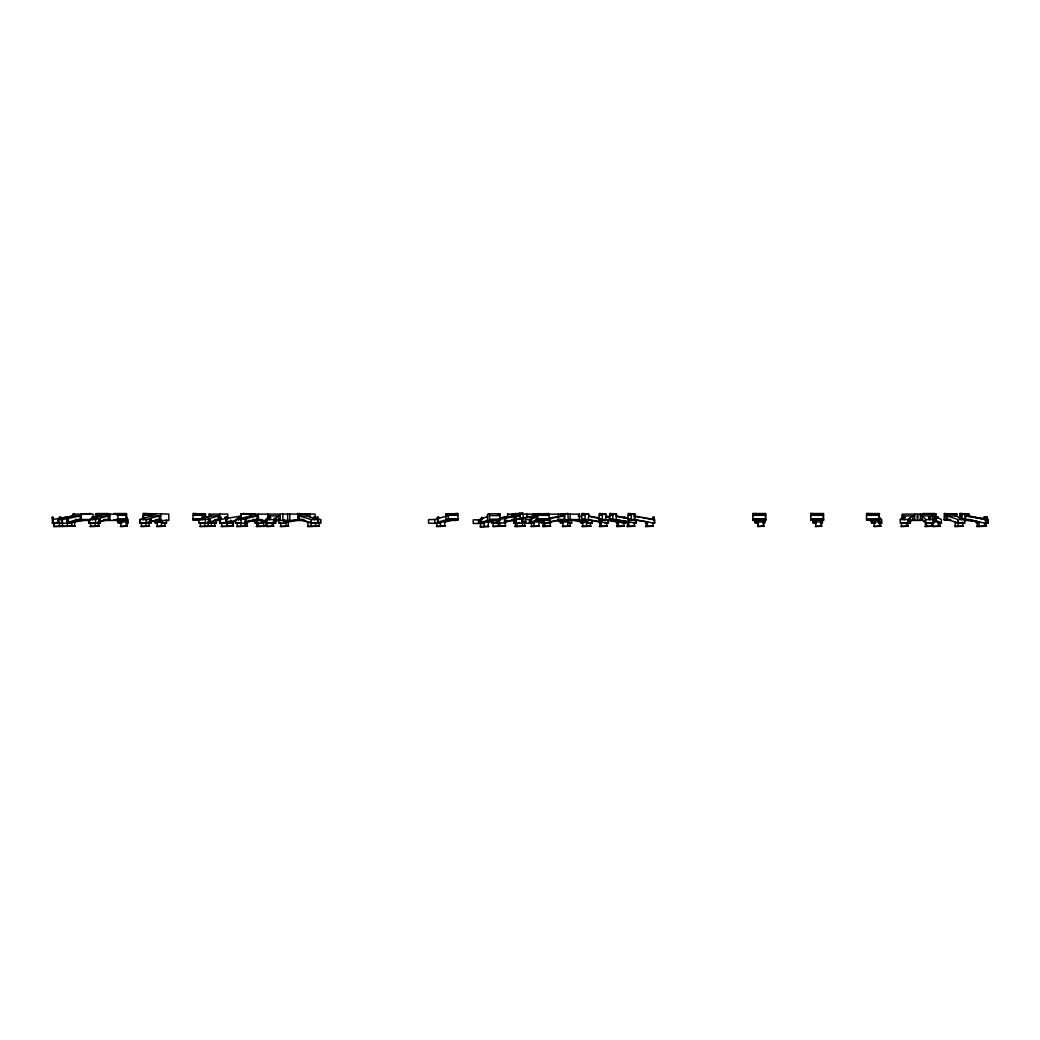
<?xml version="1.0" encoding="UTF-8"?>
<svg xmlns="http://www.w3.org/2000/svg" width="1040" height="1040" viewBox="0 0 1040 1040"><rect width="100%" height="100%" fill="white"/><g stroke="black" fill="none" stroke-linecap="round" stroke-linejoin="round"><path stroke-width="1.5" d="M765.531 513.539L765.635 520.429L752.999 520.429L752.882 518.921L765.531 518.921L765.531 513.539L752.895 513.539L752.999 515.931M765.635 520.429L765.531 518.921M823.407 513.539L823.498 520.429L810.745 519.805L810.745 518.921L823.394 518.921L823.407 513.539L810.758 513.539L810.862 515.931M810.862 520.429L810.745 515.32L823.394 515.32M823.498 520.429L823.394 518.921M103.961 520.429L126.75 520.429L113.698 519.818L126.763 519.545L126.282 513.539L113.776 513.539L114.309 514.15M126.282 513.539L126.75 520.429L126.763 519.545M920.335 520.429L920.426 514.15M932.828 518.336L932.802 514.072M866.554 515.32L866.606 513.539L879.047 513.539L879.619 520.429L866.528 519.818L866.554 515.32L878.995 515.32L879.047 513.539M878.995 515.32L879.619 520.429L866.528 519.818L879.645 519.545M934.921 513.539L936.13 514.15L935.974 520.429L934.765 519.805L934.921 513.539L923.013 513.539L924.222 514.15M564.356 520.429L564.421 519.545M950.378 519.805L944.112 519.818L945.893 520.429L945.971 515.931L956.93 515.931L957.086 514.15L944.346 513.539L944.112 519.818L950.586 520.429M945.971 515.931L946.127 514.15L944.346 513.539M297.804 520.429L297.804 514.072M143.143 517.725L143.338 513.539L155.61 514.15M199.446 520.429L192.959 519.818L193.245 513.539L205.517 514.15L205.335 518.336M203.216 518.921L203.398 513.539M255.008 520.429L255.099 519.545M303.017 519.805L297.206 519.818L299.338 520.429L299.429 519.545M558.402 514.072L558.402 520.429L579.358 520.429L579.358 514.072M959.621 517.725L959.907 513.539L968.981 514.15L968.682 515.931L965.133 515.931L964.977 520.429M968.474 519.545L968.331 520.429L965.159 519.805L985.777 523.198L985.777 519.584L965.64 515.931L965.64 519.545M965.133 515.931L965.432 514.15L962.013 513.539L961.714 518.921M964.093 520.429L968.539 520.429L968.682 519.545L957.957 519.558L957.957 523.172M581.841 515.32L582.14 513.539L588.809 514.15L588.367 520.429L581.685 519.818L581.841 515.32L585.078 515.32L585.377 513.539M585.078 515.32L584.922 519.818L581.685 519.818L585.13 520.429L585.286 519.545L588.51 519.545M599.157 515.32L599.456 513.539L606.125 514.15L605.683 520.429L599.001 519.818L599.157 515.32L602.381 515.32L602.68 513.539M602.381 515.32L602.238 519.818L599.001 519.818L602.446 520.429L602.602 519.545L605.826 519.545M609.596 515.32L609.895 513.539L616.564 514.15L616.122 520.429L609.44 519.818L609.596 515.32L612.833 515.32L613.132 513.539M612.833 515.32L612.677 519.818L609.44 519.818L612.885 520.429L613.041 519.545L616.265 519.545M628.082 515.32L628.394 513.539L635.063 514.15L634.608 520.429L627.939 519.818L628.082 515.32L631.319 515.32L631.618 513.539M631.319 515.32L631.176 519.818L627.939 519.818L631.384 520.429L631.527 519.545L634.764 519.545M914.706 520.429L914.68 519.545L912.899 519.545L909.259 522.041M910.364 518.427L910.364 523.198L900.289 523.198L900.328 519.558L904.007 515.931M907.933 519.558L912.899 515.931L912.899 519.545M900.289 519.584L908.115 519.558L909.129 518.557M914.706 514.072L914.68 519.545M906.516 523.198L906.776 526.279M280.332 520.429L280.293 519.545L278.525 519.545L274.794 522.041L274.794 518.427M267.891 514.072L267.852 518.336M265.798 526.279L265.837 519.558L269.633 515.931M265.811 523.198L275.912 523.198L275.912 518.427M273.442 519.558L278.525 515.931L278.525 519.545M265.811 519.584L273.624 519.558L275.912 518.583M280.241 514.15L280.293 519.545M272.025 523.198L272.298 526.279M530.972 523.198L530.972 518.583L537.771 515.931L533.156 515.931L533.039 514.072M107.055 519.545L107.133 520.429L108.641 519.805L104.351 519.805M99.567 521.95L105.43 519.545M107.133 520.429L108.641 519.818M95.615 518.336L95.485 514.15L96.993 513.539L108.446 513.539L106.925 514.15M93.587 517.439L96.031 516.438M529.659 519.558L525.161 519.584L525.161 523.198L533.806 523.198L533.806 522.041L531.375 522.041L537.771 519.545M537.823 519.818L537.615 513.539L536.016 514.15L536.224 520.429L549.146 519.818L548.938 513.539L532.87 514.15M545.87 519.545L539.734 521.95L531.635 521.95M536.224 520.429L549.146 519.818M532.22 518.557L529.425 519.584L529.503 523.172M547.339 514.15L548.938 513.539M530.842 523.198L534.066 521.95L534.066 526.279M483.756 526.552C487.409 518.024 473.408 525.421 487.526 520.299M487.617 520.702L500.149 520.078L499.889 513.812L489.32 513.812L487.357 514.423L487.617 520.702L500.149 520.078M495.079 520.299L489.047 522.21L481.494 522.21M480.584 526.552L480.675 518.856L487.734 516.62M478.465 519.857L481.858 518.83M497.939 514.423L499.889 513.812M478.465 523.471L478.556 519.831M480.584 523.224L479.791 523.471L479.83 519.857L473.213 519.857L473.213 523.471L483.431 523.471L483.431 522.314M99.502 514.072L99.411 515.931L109.837 515.931L109.928 520.429M100.217 518.427L100.217 523.198L89.011 523.198L89.115 519.558L100.893 515.931M109.928 514.072L109.837 515.931M95.485 519.558L98.878 518.557M98.748 526.279L98.787 518.583L108.342 515.931L108.342 519.545L99.294 522.041M94.224 523.198L95.056 522.951L95.121 526.461M150.345 514.072L150.254 515.931L160.68 515.931L160.771 520.429M151.749 515.931L139.854 519.584L139.854 523.198L151.073 523.198L151.073 518.427M160.771 514.072L160.68 515.931M146.328 519.558L151.073 518.583M149.578 518.557L159.198 515.931L159.198 519.545L150.137 522.041M139.854 523.198L139.958 519.558L146.484 519.558L146.484 523.198L146.38 519.584M145.067 523.198L145.899 522.951L145.899 526.279M219.739 520.429L219.661 515.931L209.222 515.931L209.313 514.072M210.717 515.931L198.835 519.584L198.835 523.198L210.041 523.198L210.041 518.427M219.739 514.072L219.661 515.931M205.309 519.558L210.041 518.583M204.048 523.198L204.867 522.951L204.867 526.279M445.809 514.15L457.782 513.539L458.081 519.818L455.78 520.429L446.108 520.429L445.809 514.15L457.782 513.539M447.395 515.931L437.554 518.583L437.554 523.198M434.707 519.584L438.412 518.583M447.395 519.545L438.516 521.95L445.419 521.95L454.298 519.545M434.707 523.198L434.824 519.558M435.916 523.198L440.583 521.95L440.557 526.461M504.907 521.95L513.591 519.883M249.886 514.072L249.769 515.931L258.323 515.931L258.44 520.429M258.44 514.072L258.323 515.931M250.991 515.931L235.521 519.584L240.994 519.558L240.864 526.279M245.232 518.557L240.864 519.584L245.986 518.557M235.651 519.558L235.521 523.198L238.251 522.561M239.798 523.198L240.864 522.951L237.211 522.951L237.211 526.279M507.689 515.931L507.806 514.072M499.863 518.076L507.416 516.295M74.204 514.072L74.074 515.931M89.635 519.818L81.354 520.429L81.341 514.072M57.915 519.558L57.759 523.198L57.759 519.584L75.101 515.931M67.106 518.557L62.218 519.584L62.218 523.198M67.6 518.583L80.184 515.931L80.184 519.545L68.341 522.041M61.321 523.198L62.53 522.951L59.475 522.951M69.888 523.198L69.888 522.041L82.16 519.545M84.396 519.805L81.354 520.429L81.224 519.545M72.059 522.561L86.84 519.545M80.951 514.15L90.558 513.539L87.503 514.15M69.888 522.041L71.799 521.95L71.799 526.279M70.902 522.691L74.607 521.95L74.607 526.279M263.796 526.461L263.653 521.95L262.041 522.041L267.319 521.04M263.146 522.444L266.149 521.95L262.574 521.95M278.798 519.584L278.798 523.198L285.532 523.198L286.078 521.95L286.078 526.279M297.661 519.545L284.466 522.041L285.532 522.041M279.422 523.198L280.761 522.951L280.761 526.279M285.961 522.431L301.21 519.545M506.402 521.144L509.314 520.611M505.674 521.781L514.969 520.078M526.266 521.417L522.457 522.041L522.457 518.427M552.721 521.144L555.633 520.611M558.545 520.078L561.457 519.545M551.096 521.95L549.705 522.041L564.2 519.545L564.2 515.931L549.328 518.583L549.328 523.198M564.902 520.429L568.295 519.818L567.853 513.539L560.612 514.15L560.898 515.931L564.746 515.931L564.902 520.429L568.295 519.805L561.054 520.429L560.898 519.545M247.611 521.417L257.816 519.545M260.533 519.545L247.143 521.95L247.143 526.279M499.174 522.925L499.174 519.285L519.337 515.671L519.883 519.272L519.883 515.671L516.035 515.671L515.749 513.89L519.142 513.266L522.99 513.266L523.276 518.648M515.749 513.89L522.99 513.266M499.824 518.726L516.594 515.671M536.718 514.15L540.111 513.539M533.715 515.931L513.721 519.584L513.721 523.198L522.795 523.198L522.795 518.427M496.6 520.52L496.6 522.925L496.769 520.494M536.458 515.931L516.126 519.584L516.126 523.198M498.524 522.925L499.915 522.678L499.915 526.006M513.721 523.198L516.581 522.678M564.356 514.072L567.853 513.539M515.645 523.198L519.506 522.496M549.25 518.167L561.457 515.931M541.463 520.793L541.463 523.198L541.632 520.754M543.387 523.198L547.235 522.496M227.448 526.279C224.302 519.025 231.101 522.418 236.483 520.338M235.248 521.417L232.219 521.95L233.285 521.95M226.798 522.951L229.372 522.496M231.634 523.198L231.634 522.041L232.531 521.95L232.531 526.279M81.211 515.931L73.307 515.931L72.995 514.15L74.061 514.072M71.292 522.041L71.292 523.198L52.429 523.198L52.429 519.584L73.398 515.931M73.814 515.931L58.76 518.557M52.429 523.198L56.771 522.496M241.059 518.336L240.708 514.15L241.488 514.072M231.634 522.041L231.946 523.198L220.116 523.198L220.116 519.584L241.28 515.931L241.02 514.15M220.155 523.198L224.198 522.496M515.762 513.539L512.2 514.15L512.499 515.931L512.499 514.15L515.762 513.539L516.061 515.32M499.811 518.154L512.772 515.931M491.595 520.793L491.595 523.198L495.69 522.496M72.995 514.15L93.054 514.072L93.054 518.843M95.485 514.15L126.815 514.15M205.517 514.15L193.245 513.539M209.053 514.15L227.786 514.072L227.786 518.843M240.708 514.15L315.107 514.072L315.107 518.843M507.468 514.15L579.67 514.15M588.809 514.15L582.14 513.539M606.125 514.15L599.456 513.539M616.564 514.15L609.895 513.539M635.063 514.15L628.394 513.539M765.648 514.15L752.895 513.539M823.524 514.15L810.758 513.539M879.697 514.15L866.606 513.539M936.13 514.15L917.852 514.072L917.852 520.429L924.066 520.429M946.127 514.15L957.086 514.15M968.981 514.15L959.907 513.539M96.993 513.539L97.123 515.32L99.996 515.32M116.857 515.32L126.23 515.32M143.143 515.32L150.397 515.32M193.05 515.32L203.216 515.32M448.11 513.539L448.318 515.32L457.977 515.32M537.745 515.32L549.068 515.32M765.531 515.32L752.882 515.32L752.999 519.545L765.648 519.545M931.84 515.32L934.817 515.32M959.621 515.32L962.455 515.32M489.32 513.812L489.489 515.593L500.058 515.593M205.335 515.931L203.892 515.931L208.533 517.296M267.852 515.931L280.293 515.931M297.895 515.931L308.321 515.931L308.23 514.072M579.462 515.931L578.11 515.931L581.204 516.737M588.51 515.931L598.884 517.881M631.995 519.545L647.595 521.95L634.296 519.545L634.764 515.931M911.001 520.429L917.228 520.429L917.228 514.072L902.174 514.15L902.226 515.931L914.68 515.931M920.374 515.931L932.828 515.931M66.365 517.296L67.925 517.296M91.845 517.296L94.016 517.296M534.079 517.296L532.675 517.296L532.675 518.206L534.079 518.206M606.437 517.296L607.945 517.296M623.753 517.296L625.261 517.296L625.261 518.206L624.143 518.206L624.143 517.296M92.937 517.985L92.196 517.452M143.052 517.985L143.78 517.985M237.796 517.985L238.862 517.985M437.476 517.985L438.594 517.452M514.553 517.985L515.723 517.985M652.782 517.985L653.939 517.452M903.591 517.985L904.761 517.452M929.084 517.985L930.15 517.985M938.21 517.985L937.17 517.452M53.391 518.206L52 518.206L52 517.296L53.391 517.296L53.313 518.206M201.669 518.206L203.086 518.206L203.086 517.296L201.669 517.296L201.799 518.206M481.832 518.258L482.56 517.725L481.923 518.258M505.674 518.323L504.478 518.323L504.478 522.925M66.963 523.198L66.963 518.583L67.743 518.557M208.559 518.557L209.625 518.557M306.826 515.931L317.785 519.584L317.785 523.198L311.272 523.198L299.377 519.545L299.377 515.931L311.272 519.584L317.785 519.584M482.131 518.466L481.507 517.569L482.911 517.569L482.911 518.466M521.586 523.198L522.106 518.557M532.064 518.557L531.05 518.557L532.389 518.583M549.848 518.557L550.537 518.583M931.047 515.931L933.725 518.583L932.451 518.427M955.357 515.931L964.899 519.584M66.963 518.583L68.341 518.583M98.787 518.583L100.217 518.583M225.823 518.583L226.759 518.583M246.519 518.583L245.102 518.583L245.128 526.279M315.471 518.583L314.028 518.427M521.586 518.583L522.795 518.583M909.09 518.583L910.364 518.583M933.725 518.583L932.451 518.583L933.621 519.584L925.795 519.558L922.142 515.931L922.142 519.545L925.834 523.198L933.725 523.198M963.001 518.583L961.571 518.427M982.813 518.583L981.63 518.427M116.857 518.921L126.23 518.921M193.05 518.921L201.76 518.921M448.318 515.32L448.318 518.921L457.977 518.921M480.675 518.856L482.105 518.856M537.745 518.921L549.068 518.921M581.841 518.921L585.078 518.921M599.157 518.921L602.381 518.921M609.596 518.921L612.833 518.921M628.082 518.921L631.319 518.921M866.554 518.921L878.995 518.921M489.489 515.593L489.489 519.194L500.058 519.194M52.429 519.584L53.131 518.206M57.759 519.584L62.361 519.558L62.465 526.461M75.101 519.545L87.776 519.545L87.906 520.429M89.011 519.584L95.628 519.558L95.537 523.198M103.883 519.545L109.837 519.545M156.208 519.545L160.68 519.545M215.189 519.545L219.661 519.545M220.116 519.584L220.727 518.206M252.525 519.545L261.079 519.545L261.222 520.429M303.849 519.545L296.959 519.545L297.102 520.429M434.967 519.558L428.545 519.584L428.545 523.198L440.206 523.198L440.206 522.041L438.139 522.041M446.017 519.545L455.676 519.545L455.78 520.429L458.081 519.818L446.108 520.429L448.409 519.818L448.318 518.921M511.979 519.545L516.295 519.558L516.295 523.198M536.159 519.545L547.482 519.545L547.547 520.429M557.31 519.545L564.746 519.545M579.462 519.545L570.037 519.545L569.933 520.429L570.245 514.15M810.862 519.545L823.511 519.545M920.374 519.545L922.142 519.545M936.026 519.545L934.323 519.545L941.434 523.198L941.369 519.558L935.727 516.659M945.971 519.545L950.664 519.545M985.166 523.198L988 523.198L988 519.584L985.608 519.558L985.608 523.172M200.226 519.805L192.959 519.818L195.091 520.429L195.182 519.545L205.452 519.558L205.348 523.198M765.518 519.805L752.999 520.429M810.745 519.818L823.394 519.805M75.036 520.429L90.207 520.429M154.817 520.429L168.805 520.429L168.805 514.072L143.338 513.539M214.136 520.429L220.337 520.429M252.005 520.429L267.475 520.429M276.692 520.429L303.758 520.429M512.096 520.429L514.943 520.429M932.997 520.429L935.974 520.429L934.765 519.818M506.233 521.677L504.855 521.781L505.414 526.006L498.264 526.006L498.277 522.041L498.212 523.198L491.595 523.198M70.395 521.95L75.075 521.95M116.038 519.545L118.105 521.95L127.036 521.95L128.115 523.198L128.089 519.558L126.022 517.14M152.191 521.144L166.491 523.198L166.491 519.584M211.367 526.279L211.367 521.95L216.398 523.198L216.294 519.558L216.294 523.172M249.119 520.338L257.114 522.041L257.114 523.198L258.349 522.951L258.349 526.279M285.012 521.95L288.561 521.95M307.177 521.95L316.485 523.198M522.275 521.95L525.564 521.95M557.466 520.741L560.352 521.95L568.555 521.95L571.584 523.198L571.584 519.584M571.389 519.545L580.567 521.95L587.301 521.95L578.11 519.545M599.04 521.95L601.354 521.95L588.055 519.545M616.356 521.95L618.67 521.95M613.496 519.545L629.109 521.95M754.806 519.545L755.261 521.95L764.296 521.95L764.53 523.198L764.855 519.584M812.669 519.545L813.098 521.95L822.133 521.95L822.367 523.198L822.367 519.584M868.985 519.545L871.52 521.95L880.399 521.95L881.725 523.198L881.699 519.558L879.788 517.751M924.56 521.95L926.458 522.951L932.061 523.198M938.977 521.95L933.036 521.95L933.036 526.279M958.1 526.279L958.048 519.584L947.544 515.931L947.544 519.545L958.1 522.951L963.521 523.198M968.539 520.429L965.12 519.818L979.563 521.95M118.105 521.95L120.874 522.041L120.874 523.198M155.272 522.041L157.456 522.041L157.456 523.198L155.272 523.198L154.921 521.95M209.118 522.041L218.166 519.545L218.166 515.931L209.534 518.583L209.534 523.198M254.592 521.95L257.114 522.041M560.599 522.041L563.056 522.041L563.056 523.198L560.599 523.198L560.352 521.95M580.567 521.95L582.985 522.041M600.301 523.198L599.612 522.041L599.612 523.198L600.769 523.198M603.057 519.545L617.214 522.041M626.795 521.95L627.653 522.041M871.52 521.95L874.289 522.041L874.185 526.279M975.923 521.95L977.665 522.041L977.665 523.198M498.264 522.678L499.915 522.678M95.056 522.951L90.584 522.951L90.584 526.279M145.899 522.951L141.427 522.951L141.427 526.279M204.867 522.951L200.395 522.951L200.395 526.279M221.611 522.951L221.741 526.279M272.298 522.951L266.968 522.951L266.968 526.279M493.22 522.951L493.09 526.279M496.6 522.925L505.674 522.925L505.674 518.154M587.795 522.951L590.486 522.951L590.486 526.279M906.776 522.951L901.446 522.951L901.446 526.279M987.558 523.198L984.633 522.951L984.633 526.279M121.862 523.198L118.183 523.198L118.183 522.041M162.682 523.198L166.491 523.198M212.589 523.198L216.398 523.198M235.521 523.198L246.519 523.198L246.519 518.427M541.463 523.198L550.537 523.198L550.537 518.427M568.711 523.198L571.584 523.198M582.985 523.198L580.97 523.198L580.97 522.041M587.418 523.198L592.124 523.198L592.124 520.793M605.319 523.198L608.348 523.198L608.166 519.558L608.166 523.172M617.214 523.198L616.928 522.041M623.467 523.198L625.651 523.198L605.371 519.545M627.653 523.198L627.367 522.041M633.906 523.198L636.103 523.198L635.921 519.558L635.921 523.172M645.866 523.198L646.737 523.198M652.574 523.198L654.589 523.198L654.589 519.584L634.296 515.931M758.524 523.198L755.274 523.198L755.274 519.74M816.036 523.198L813.124 523.198L813.124 519.74M875.511 523.198L871.624 523.198L871.624 522.041M878.618 523.198L881.725 523.198M938.457 523.198L941.434 523.198M977.756 523.198L976.443 523.198L976.443 522.041M633.529 516.217L639.691 517.322M642.785 517.881L645.866 518.427M646.893 518.557L652.444 519.558M615.81 515.931L628.186 518.167M616.577 516.49L627.367 518.427M654.589 523.198L647.374 521.95L647.374 526.279M645.294 521.95L646.555 522.041L645.983 526.279M605.371 515.931L610.012 516.776M606.138 516.49L609.219 517.049M615.81 519.545L636.103 523.198M590.369 516.763L599.612 518.427M608.348 523.198L601.12 521.95L601.12 526.279M585.741 519.545L600.301 522.041M606.723 523.198L605.319 522.951L606.697 522.951L606.697 526.279M968.175 515.931L988 519.584M968.175 519.545L976.976 521.144M965.575 513.539L968.747 514.15M969.215 516.243L986.271 519.558M977.665 522.041L977.132 526.279M967.668 519.545L976.885 521.339M592.124 523.198L586.625 521.95L586.651 526.461M585.286 522.652L582.595 521.95L582.595 526.279M309.764 514.15L297.492 513.539L299.611 514.15M314.34 517.751L320.645 519.584L320.645 523.198L317.733 522.353M255.281 514.15L242.996 513.539L245.128 514.15M211.367 521.95L214.799 522.951L214.799 526.279M157.456 522.041L157.105 526.279M300.885 519.545L306.345 521.144M253.643 519.545L257.751 520.741M196.625 519.545L199.368 520.338M155.35 519.948L162.175 521.95M297.206 519.805L299.338 520.429M954.421 521.95L958.048 523.198L964.899 523.198L964.808 519.558M563.056 522.041L562.809 526.279M562.783 519.545L568.555 521.95M877.864 519.545L880.399 521.95M120.874 522.041L120.783 526.279M124.982 519.545L127.036 521.95M764.53 519.558L764.53 523.172M763.841 519.545L764.296 521.95M758.212 523.198L758.16 526.279M755.261 521.95L757.965 521.95L757.9 526.461M813.098 521.95L815.815 521.95L815.724 526.461M821.704 519.545L822.133 521.95M512.811 519.545L512.967 520.429M512.499 519.545L512.655 520.429M73.593 514.15L73.905 515.931M564.46 514.15L564.746 515.931M519.597 513.89L519.883 515.671M257.27 519.545L257.426 520.429M301.925 519.545L302.068 520.429M279.5 519.545L279.643 520.429M489.489 519.194L489.567 520.078M987.831 519.558L987.831 523.198M987.103 517.452L986.154 517.452M986.635 518.206L986.752 519.558M986.375 517.296L986.362 519.558M986.154 522.951L986.154 526.279M985.049 517.452L983.866 517.452M984.633 518.206L984.633 519.558M984.386 517.296L984.451 519.558M984.243 518.206L984.243 519.558M979.095 521.95L979.095 526.279M962.793 522.951L962.793 526.279M962.546 522.041L962.546 523.198M961.363 517.452L960.687 517.452M961.48 518.206L961.48 519.558M961.129 518.206L961.129 519.558M955.214 521.95L955.214 526.279M940.082 526.279L940.082 522.951L938.132 521.95L938.301 526.461M938.002 517.296L938.002 518.206M933.556 518.427L933.556 523.198M933.231 522.041L933.231 523.198M931.801 522.951L931.801 526.279M929.747 517.296L929.799 519.558M929.539 518.206L929.539 519.558M929.409 518.206L929.409 519.558M926.458 522.951L926.458 526.279M925.795 519.558L925.834 523.198M925.444 521.95L925.444 526.279M910.208 518.583L910.208 523.198M909.259 518.427L909.09 523.198M908.115 519.558L908.076 523.198M907.803 521.95L907.803 526.279M907.699 522.041L907.699 523.198M904.319 518.206L904.319 519.558M904.189 518.206L904.189 519.558M903.994 517.296L903.929 519.558M902.226 515.931L902.226 518.336M880.568 526.279L880.568 522.951L879.515 521.95L879.515 526.279M871.793 520.13L871.793 523.198M821.496 526.461L821.236 521.95L821.236 526.279M763.646 526.461L763.386 521.95L763.386 526.279M654.42 519.558L654.42 523.172M653.081 517.296L653.107 519.558M652.951 522.951L652.951 526.279M634.452 522.951L634.452 526.279M628.875 521.95L628.875 526.279M627.497 521.95L627.497 526.279M625.482 520.754L625.482 523.172M624.013 526.279L624.013 522.951L618.436 521.95L618.436 526.279M617.045 521.95L617.045 526.279M599.742 521.95L599.742 526.279M592.007 520.754L592.007 523.172M570.154 526.279L570.154 522.951L567.736 521.95L567.736 526.279M550.277 521.95L550.277 526.279M549.679 518.583L549.705 523.198M544.765 526.279L544.765 522.951L543.127 522.951L543.127 526.279M544.037 523.198L544.037 519.558L543.868 523.198M538.915 521.95L538.915 526.279M533.754 517.452L533.026 517.452M532.766 517.296L532.766 518.206M531.492 522.951L531.492 526.279M531.375 518.427L531.375 523.198M527.488 514.072L527.488 517.257M526.812 514.072L526.812 517.257M524.745 521.95L524.745 526.279M522.535 521.95L522.535 526.279M521.937 518.583L521.976 523.198M517.036 526.461L517.036 522.951L515.385 522.951L515.385 526.279M515.385 518.206L515.385 519.558M515.359 517.296L515.359 518.206M515.008 518.206L515.125 519.558M513.89 519.558L513.89 523.172M504.816 518.323L504.816 522.925M504.686 526.188L492.817 526.461L505.752 525.915L497.926 526.188M499.005 519.311L499.005 522.925M491.972 520.754L491.79 523.198M488.293 522.21L488.293 526.552M481.598 517.569L481.78 519.831M481.169 518.7L481.169 523.471M444.73 521.95L444.73 526.279M438.139 518.206L438.139 523.198M437.684 517.296L437.762 519.558M436.865 522.951L436.865 526.279M320.541 519.558L320.541 523.172M319.046 522.951L319.046 526.279M317.733 517.296L317.681 523.198M317.434 517.452L316.81 517.452M317.278 518.206L317.239 519.558M315.653 522.951L315.666 526.461M314.678 517.296L314.678 518.206M314.47 517.452L313.742 517.452M314.509 518.206L314.509 519.558M314.158 518.206L314.197 519.558M311.168 519.558L311.116 526.461M310.154 514.072L310.154 517.257M307.918 521.95L307.918 526.279M289.77 514.072L289.77 520.429M288.197 521.95L288.197 526.279M287.664 514.072L287.664 520.429M284.466 519.74L284.466 523.198M284.076 520.13L284.076 523.198M283.634 520.13L283.634 523.198M282.906 514.072L282.906 520.429M274.638 518.583L274.638 523.198M273.624 519.558L273.585 523.198M273.351 521.95L273.351 526.279M270.01 517.985L269.1 517.452M269.841 518.206L269.698 519.558M269.503 517.296L269.451 519.558M263.107 522.041L263.107 523.198L254.943 523.198L254.943 522.041M262.041 519.74L262.041 523.198M261.209 520.13L261.209 523.198M256.763 521.95L256.763 526.279M256.542 523.198L256.542 519.558L256.386 523.198M245.856 523.198L245.856 518.583L257.101 515.931L257.101 519.545L246.519 522.041L245.765 522.041L245.765 518.427M245.518 521.95L245.505 526.461M244.959 522.041L244.959 523.198M244.699 522.041L244.699 523.198M238.511 518.206L238.511 519.558M238.394 518.206L238.394 519.558M238.147 517.296L238.134 519.558M233.181 521.95L233.181 526.279M230.737 520.13L230.867 523.198M227.383 521.95L227.201 526.461M226.798 522.041L226.798 523.198M226.72 518.427L226.72 523.198M226.291 517.296L226.161 519.558M226.005 517.452L225.368 517.452M225.797 518.206L225.823 523.198M220.623 517.452L219.921 517.452M220.389 518.206L220.311 523.198M208.598 518.583L208.598 523.198M208.143 521.95L208.143 526.279M207.805 522.041L207.805 523.198M202.761 517.452L202.02 517.452M201.955 518.206L201.955 519.558M164.892 526.279L164.892 522.951L161.447 521.95L161.512 526.461M150.553 518.583L150.553 523.198M149.63 518.583L149.63 523.198M149.162 521.95L149.162 526.279M148.837 522.041L148.837 523.198M143.338 518.206L143.312 519.558M142.987 518.206L142.987 519.558M142.818 517.296L142.818 518.206M127.01 526.279L127.01 522.951L126.139 521.95L126.139 526.279M117.962 514.072L117.962 520.429M99.71 518.583L99.71 523.198M98.319 521.95L98.319 526.279M97.994 522.041L97.994 523.198M97.123 515.32L97.123 517.725M93.262 517.296L93.262 518.206L91.845 518.206L91.975 517.296M92.495 518.206L92.456 519.558M92.131 518.206L92.131 519.558M68.341 518.427L68.341 523.198M67.704 518.427L67.6 523.198M67.301 521.95L67.301 526.279M66.82 522.041L66.82 523.198M60.541 517.985L59.592 517.452M60.203 518.206L60.372 519.558M60.112 517.296L59.982 519.558M59.436 518.427L58.539 518.583L58.591 523.198M59.488 522.041L59.475 526.279M54.184 526.279L53.924 522.951L53.924 526.461M53.066 517.452L52.351 517.452M52.806 523.198L52.793 518.206L52.611 523.172M89.414 519.558L89.336 523.198L89.414 519.558M60.996 517.296L59.436 517.296L59.436 518.206L60.996 518.206L60.996 517.296M144.105 517.296L142.701 517.296L142.701 518.206L144.105 518.206L144.105 517.296M220.974 517.296L219.596 517.296L219.596 518.206L220.974 518.206L220.974 517.296M226.473 517.296L225.043 517.296L225.043 518.206L226.473 518.206L226.473 517.296M239.213 517.296L237.679 517.296L237.679 518.206L239.213 518.206L239.213 517.296M270.517 517.296L268.97 517.296L268.97 518.206L270.517 518.206L270.517 517.296M314.795 517.296L313.391 517.296L313.391 518.206L314.795 518.206L314.795 517.296M317.902 517.296L316.472 517.296L316.472 518.206L317.902 518.206L317.902 517.296M438.88 517.296L437.411 517.296L437.411 518.206L438.88 518.206L438.88 517.296M515.84 517.296L514.306 517.296L514.306 518.206L515.84 518.206L515.84 517.296M654.199 517.296L652.691 517.296L652.691 518.206L654.199 518.206L654.199 517.296M904.995 517.296L903.461 517.296L903.461 518.206L904.995 518.206L904.995 517.296M930.267 517.296L928.733 517.296L928.733 518.206L930.267 518.206L930.267 517.296M938.275 517.296L936.806 517.296L936.806 518.206L938.275 518.206L938.275 517.296M961.701 517.296L960.349 517.296L960.349 518.206L961.701 518.206L961.701 517.296M985.244 517.296L983.684 517.296L983.684 518.206L985.244 518.206L985.244 517.296M987.454 517.296L985.933 517.296L985.933 518.206L987.454 518.206L987.454 517.296M74.971 526.188L53.638 526.461L74.971 526.188M99.112 526.188L90.207 526.461L99.112 526.188M127.309 526.188L120.471 526.461L127.309 526.188M149.539 526.188L141.05 526.461L149.539 526.188M165.269 526.188L156.715 526.461L165.269 526.188M215.189 526.188L200.018 526.461L215.189 526.188M233.48 526.188L221.325 526.461L233.48 526.188M247.481 526.188L236.821 526.461L247.481 526.188M266.149 526.188L256.386 526.461L266.149 526.188M273.663 526.188L266.643 526.461L273.663 526.188M288.561 526.188L280.41 526.461L288.561 526.188M319.436 526.188L307.541 526.461L319.436 526.188M445.107 526.188L436.475 526.461L445.107 526.188M525.096 526.188L515.034 526.461L525.096 526.188M539.279 526.188L531.128 526.461L539.279 526.188M550.615 526.188L542.776 526.461L550.615 526.188M570.518 526.188L562.445 526.461L570.518 526.188M590.863 526.188L582.205 526.461L590.863 526.188M607.035 526.188L599.404 526.461L607.035 526.188M624.351 526.188L616.72 526.461L624.351 526.188M634.79 526.188L627.159 526.461L634.79 526.188M653.289 526.188L645.658 526.461L653.289 526.188M763.867 526.188L757.692 526.461L763.867 526.188M821.691 526.188L815.529 526.461L821.691 526.188M880.893 526.188L873.86 526.461L880.893 526.188M908.115 526.188L901.121 526.461L908.115 526.188M932.113 526.188L925.132 526.461L932.113 526.188M940.433 526.188L932.685 526.461L940.433 526.188M963.17 526.188L954.837 526.461L963.17 526.188M986.492 526.188L976.768 526.461L986.492 526.188M488.657 526.461L480.207 526.734L488.657 526.461M634.608 520.429L631.176 519.818L634.608 520.429M616.122 520.429L612.677 519.818L616.122 520.429M605.683 520.429L602.238 519.818L605.683 520.429M588.367 520.429L584.922 519.818L588.367 520.429M653.484 519.558L653.484 518.206L653.38 519.558M202.306 519.558L202.306 518.206L202.28 519.558"/></g></svg>
